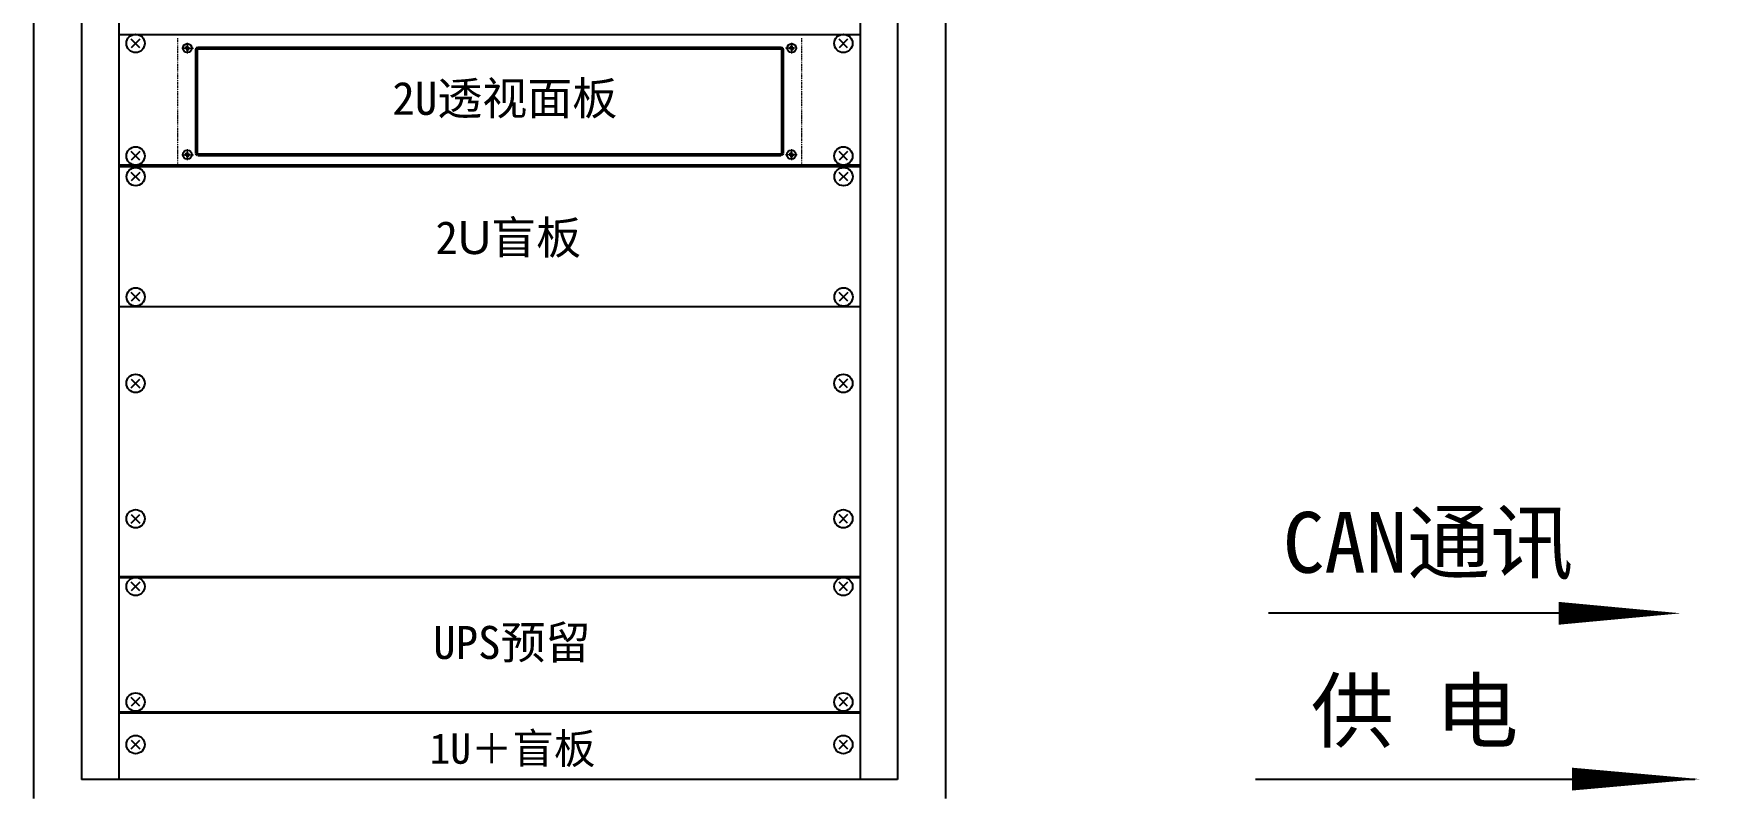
# Model space of a CAD drawing. Extents: x -75138 to 15640, y -12340 to 70479.
# Drawn here: x 3707 to 4809, y -11780 to -11280 of the extents above; entities that cross this region are included whole.
import ezdxf

# ---------------------------------------------------------------- set-up
doc = ezdxf.new("R2010")
doc.units = 0
doc.linetypes.add('CENTER', pattern=[2, 1.25, -0.25, 0.25, -0.25])
doc.linetypes.add('DIVIDE', pattern=[1.25, 0.5, -0.25, 0, -0.25, 0, -0.25])
doc.layers.get('0').update_dxf_attribs({"linetype": 'CONTINUOUS'})
for name, color, linetype, lineweight in [('9双点划线层', 6, 'DIVIDE', 15), ('CAXA0', 7, 'CONTINUOUS', 70), ('中心线', 1, 'CENTER', 18), ('轮廓', 7, 'CONTINUOUS', 50)]:
    doc.layers.add(name, color=color, linetype=linetype, lineweight=lineweight)
doc.layers.add('尺寸线', color=3, linetype='CONTINUOUS')
doc.layers.add('轮廓线', color=7, linetype='CONTINUOUS')
doc.styles.get("Standard").update_dxf_attribs({"font": 'SIMFANG.TTF'})
doc.styles.add('仿宋', font='SIMFANG.TTF')
doc.styles.add('黑', font='SIMHEI.TTF')

msp = doc.modelspace()

# ---------------------------------------------------------------- linework, layer by layer
for p, q in [((3707.2, -9579.4), (3707.2, -11782.5)), ((3738.7, -9579.4), (3738.7, -11770)), ((4274.7, -9579.4), (4274.7, -11770)), ((4306.2, -9579.4), (4306.2, -11782.5)), ((3763.2, -9591.9), (3763.2, -11770)), ((4250.2, -9591.9), (4250.2, -11770)), ((4250.2, -11281), (3763.2, -11281)), ((3777, -11283.7), (3771.4, -11289.4)), ((3777, -11289.4), (3771.4, -11283.7)), ((4242, -11289.4), (4236.4, -11283.7)), ((4242, -11283.7), (4236.4, -11289.4)), ((3777, -11363.3), (3771.4, -11357.6)), ((3777, -11357.6), (3771.4, -11363.3)), ((4242, -11357.6), (4236.4, -11363.3)), ((4242, -11363.3), (4236.4, -11357.6)), ((3777.1, -11371.3), (3771.4, -11376.9)), ((3777.1, -11376.9), (3771.4, -11371.3)), ((4242.1, -11376.9), (4236.4, -11371.3)), ((4242.1, -11371.3), (4236.4, -11376.9)), ((3777.1, -11455.9), (3771.4, -11450.3)), ((3777.1, -11450.3), (3771.4, -11455.9)), ((4242.1, -11450.3), (4236.4, -11455.9)), ((4242.1, -11455.9), (4236.4, -11450.3)), ((4250.3, -11459.7), (3763.3, -11459.7)), ((3771.4, -11512.7), (3777, -11507.1)), ((3771.4, -11507.1), (3777, -11512.7)), ((4242, -11507.1), (4236.4, -11512.7)), ((4242, -11512.7), (4236.4, -11507.1)), ((3771.4, -11596), (3777, -11601.6)), ((3771.4, -11601.6), (3777, -11596)), ((4242, -11601.6), (4236.4, -11596)), ((4242, -11596), (4236.4, -11601.6)), ((4250.2, -11636.9), (3763.2, -11636.9)), ((4250.2, -11637.7), (3763.2, -11637.7)), ((3777, -11640.4), (3771.4, -11646.1)), ((3777, -11646.1), (3771.4, -11640.4)), ((4242, -11646.1), (4236.4, -11640.4)), ((4242, -11640.4), (4236.4, -11646.1)), ((4767.9, -11660.9), (4518.4, -11660.9)), ((3777, -11722), (3771.4, -11716.3)), ((3777, -11716.3), (3771.4, -11722)), ((4242, -11716.3), (4236.4, -11722)), ((4242, -11722), (4236.4, -11716.3)), ((4250.2, -11725.8), (3763.2, -11725.8)), ((4250.2, -11726.6), (3763.2, -11726.6)), ((4250.2, -11726.6), (3763.2, -11726.6)), ((3771.4, -11749.9), (3777, -11744.3)), ((3771.4, -11744.3), (3777, -11749.9)), ((4236.4, -11744.3), (4242, -11749.9)), ((4236.4, -11749.9), (4242, -11744.3)), ((4274.7, -11770), (3738.7, -11770)), ((4798.6, -11770), (4510, -11770))]:
    msp.add_line(p, q)
at = {"color": 0, "linetype": 'Continuous'}
for p, q in [((3807.9, -11289.4), (3806.7, -11289.4)), ((3807.9, -11289.9), (3806.7, -11289.9)), ((3807.9, -11289.4), (3807.9, -11288.2)), ((3808.5, -11289.4), (3807.9, -11289.4)), ((3807.9, -11289.4), (3807.9, -11289.9)), ((3808.5, -11289.9), (3807.9, -11289.9)), ((3807.9, -11289.9), (3807.9, -11291.2)), ((3808.5, -11289.4), (3808.5, -11288.2)), ((3808.5, -11289.4), (3809.7, -11289.4)), ((3808.5, -11289.4), (3808.5, -11289.9)), ((3808.5, -11289.9), (3808.5, -11291.2)), ((3808.5, -11289.9), (3809.7, -11289.9)), ((4204.9, -11289.4), (4203.7, -11289.4)), ((4204.9, -11289.9), (4203.7, -11289.9)), ((4204.9, -11289.4), (4204.9, -11288.2)), ((4205.5, -11289.4), (4204.9, -11289.4)), ((4204.9, -11289.4), (4204.9, -11289.9)), ((4205.5, -11289.9), (4204.9, -11289.9)), ((4204.9, -11289.9), (4204.9, -11291.2)), ((4205.5, -11289.4), (4205.5, -11288.2)), ((4205.5, -11289.4), (4206.7, -11289.4)), ((4205.5, -11289.4), (4205.5, -11289.9)), ((4205.5, -11289.9), (4205.5, -11291.2)), ((4205.5, -11289.9), (4206.7, -11289.9)), ((3807.9, -11359.4), (3806.7, -11359.4)), ((3807.9, -11359.9), (3806.7, -11359.9)), ((3807.9, -11359.4), (3807.9, -11358.2)), ((3808.5, -11359.4), (3807.9, -11359.4)), ((3807.9, -11359.4), (3807.9, -11359.9)), ((3808.5, -11359.9), (3807.9, -11359.9)), ((3807.9, -11359.9), (3807.9, -11361.2)), ((3808.5, -11359.4), (3808.5, -11358.2)), ((3808.5, -11359.4), (3809.7, -11359.4)), ((3808.5, -11359.4), (3808.5, -11359.9)), ((3808.5, -11359.9), (3808.5, -11361.2)), ((3808.5, -11359.9), (3809.7, -11359.9)), ((4204.7, -11359.4), (4203.5, -11359.4)), ((4204.7, -11359.9), (4203.5, -11359.9)), ((4204.7, -11359.4), (4204.7, -11358.2)), ((4205.3, -11359.4), (4204.7, -11359.4)), ((4204.7, -11359.4), (4204.7, -11359.9)), ((4205.3, -11359.9), (4204.7, -11359.9)), ((4204.7, -11359.9), (4204.7, -11361.2)), ((4205.3, -11359.4), (4205.3, -11358.2)), ((4205.3, -11359.4), (4206.5, -11359.4)), ((4205.3, -11359.4), (4205.3, -11359.9)), ((4205.3, -11359.9), (4205.3, -11361.2)), ((4205.3, -11359.9), (4206.5, -11359.9))]:
    msp.add_line(p, q, dxfattribs=at)
for points in [[(4709, -11660.9, 15, 0, 0), (4789.4, -11660.9, 0, 0, 0)], [(4717.9, -11769.8, 15, 0, 0), (4801.9, -11769.8, 0, 0, 0)]]:
    msp.add_lwpolyline(points, format="xyseb")
for centre in [(3774.2, -11286.6), (4239.2, -11286.6), (3774.2, -11360.5), (4239.2, -11360.5), (3774.3, -11374.1), (4239.3, -11374.1), (3774.3, -11453.1), (4239.3, -11453.1), (3774.2, -11509.9), (4239.2, -11509.9), (3774.2, -11598.8), (4239.2, -11598.8), (3774.2, -11643.3), (4239.2, -11643.3), (3774.2, -11719.2), (4239.2, -11719.2), (3774.2, -11747.1), (4239.2, -11747.1)]:
    msp.add_circle(centre, 6)
for centre in [(3808.2, -11289.7), (4205.2, -11289.7), (3808.2, -11359.7), (4205, -11359.7)]:
    msp.add_circle(centre, 2.95, dxfattribs=at)
for centre, start, end in [((3808.2, -11289.7), 169.7597, 190.2403), ((3808.2, -11289.7), 79.7597, 100.2403), ((3808.2, -11289.7), 259.7597, 280.2403), ((3808.2, -11289.7), 349.7597, 10.2403), ((4205.2, -11289.7), 169.7597, 190.2403), ((4205.2, -11289.7), 79.7597, 100.2403), ((4205.2, -11289.7), 259.7597, 280.2403), ((4205.2, -11289.7), 349.7597, 10.2403), ((3808.2, -11359.7), 169.7597, 190.2403), ((3808.2, -11359.7), 79.7597, 100.2403), ((3808.2, -11359.7), 259.7597, 280.2403), ((3808.2, -11359.7), 349.7597, 10.2403), ((4205, -11359.7), 169.7597, 190.2403), ((4205, -11359.7), 79.7597, 100.2403), ((4205, -11359.7), 259.7597, 280.2403), ((4205, -11359.7), 349.7597, 10.2403)]:
    msp.add_arc(centre, 1.53, start, end, dxfattribs=at)
at = {"layer": '9双点划线层'}
for p, q in [((3801.7, -11283.2), (3801.7, -11366.2)), ((4211.7, -11283.2), (4211.7, -11366.2))]:
    msp.add_line(p, q, dxfattribs=at)
at = {"layer": 'CAXA0', "color": 7, "lineweight": -3}
msp.add_line((4250.2, -11281), (3763.2, -11281), dxfattribs=at)
at = {"layer": '中心线'}
for p, q in [((3808.2, -11286.1), (3808.2, -11293.3)), ((4205.2, -11286.1), (4205.2, -11293.3)), ((3804.5, -11289.7), (3812.3, -11289.7)), ((4208.9, -11289.7), (4201.1, -11289.7)), ((3804.5, -11359.7), (3812.3, -11359.7)), ((3808.2, -11356.1), (3808.2, -11363.3)), ((4208.9, -11359.7), (4201.1, -11359.7)), ((4205.2, -11356.1), (4205.2, -11363.3))]:
    msp.add_line(p, q, dxfattribs=at)
at = {"layer": '轮廓'}
for p, q in [((3814.2, -11290.7), (3814.2, -11358.7)), ((3815.2, -11289.7), (4198.2, -11289.7)), ((4199.2, -11290.7), (4199.2, -11358.7)), ((4198.2, -11359.7), (3815.2, -11359.7)), ((3763.3, -11367.1), (4250.3, -11367.1))]:
    msp.add_line(p, q, dxfattribs=at)
for centre, start, end in [((3815.2, -11290.7), 90, 180), ((4198.2, -11290.7), 0, 90), ((3815.2, -11358.7), 180, 270), ((4198.2, -11358.7), 270, 0)]:
    msp.add_arc(centre, 1, start, end, dxfattribs=at)

# ---------------------------------------------------------------- texts
at = {"layer": '尺寸线', "style": '仿宋'}
msp.add_text('1U＋盲板', height=20, dxfattribs=at).set_placement((3967.3, -11759.7))
at = {"layer": '尺寸线', "insert": (3942.9, -11311.8), "char_height": 21.675, "width": 192.031, "attachment_point": 1}
msp.add_mtext('{\\fFangSong_GB2312|b0|i0|c134|p49;2U透视面板}', dxfattribs=at)
at = {"layer": '尺寸线', "width": 192.031, "attachment_point": 1, "style": '仿宋'}
for s, insert, char_height in [('2{\\fArial|b0|i0|c0|p32;U}盲板', (3971.2, -11403.3), 21.675), ('UPS预留', (3969.7, -11669.2), 21.68)]:
    msp.add_mtext(s, dxfattribs=dict(at, insert=insert, char_height=char_height))
at = {"layer": '轮廓线', "char_height": 40, "width": 8341.017, "attachment_point": 1, "style": '黑'}
for s, insert in [('CAN通讯', (4527.9, -11594.3)), ('供 电', (4546.3, -11705))]:
    msp.add_mtext(s, dxfattribs=dict(at, insert=insert))

doc.saveas('drawing.dxf')
